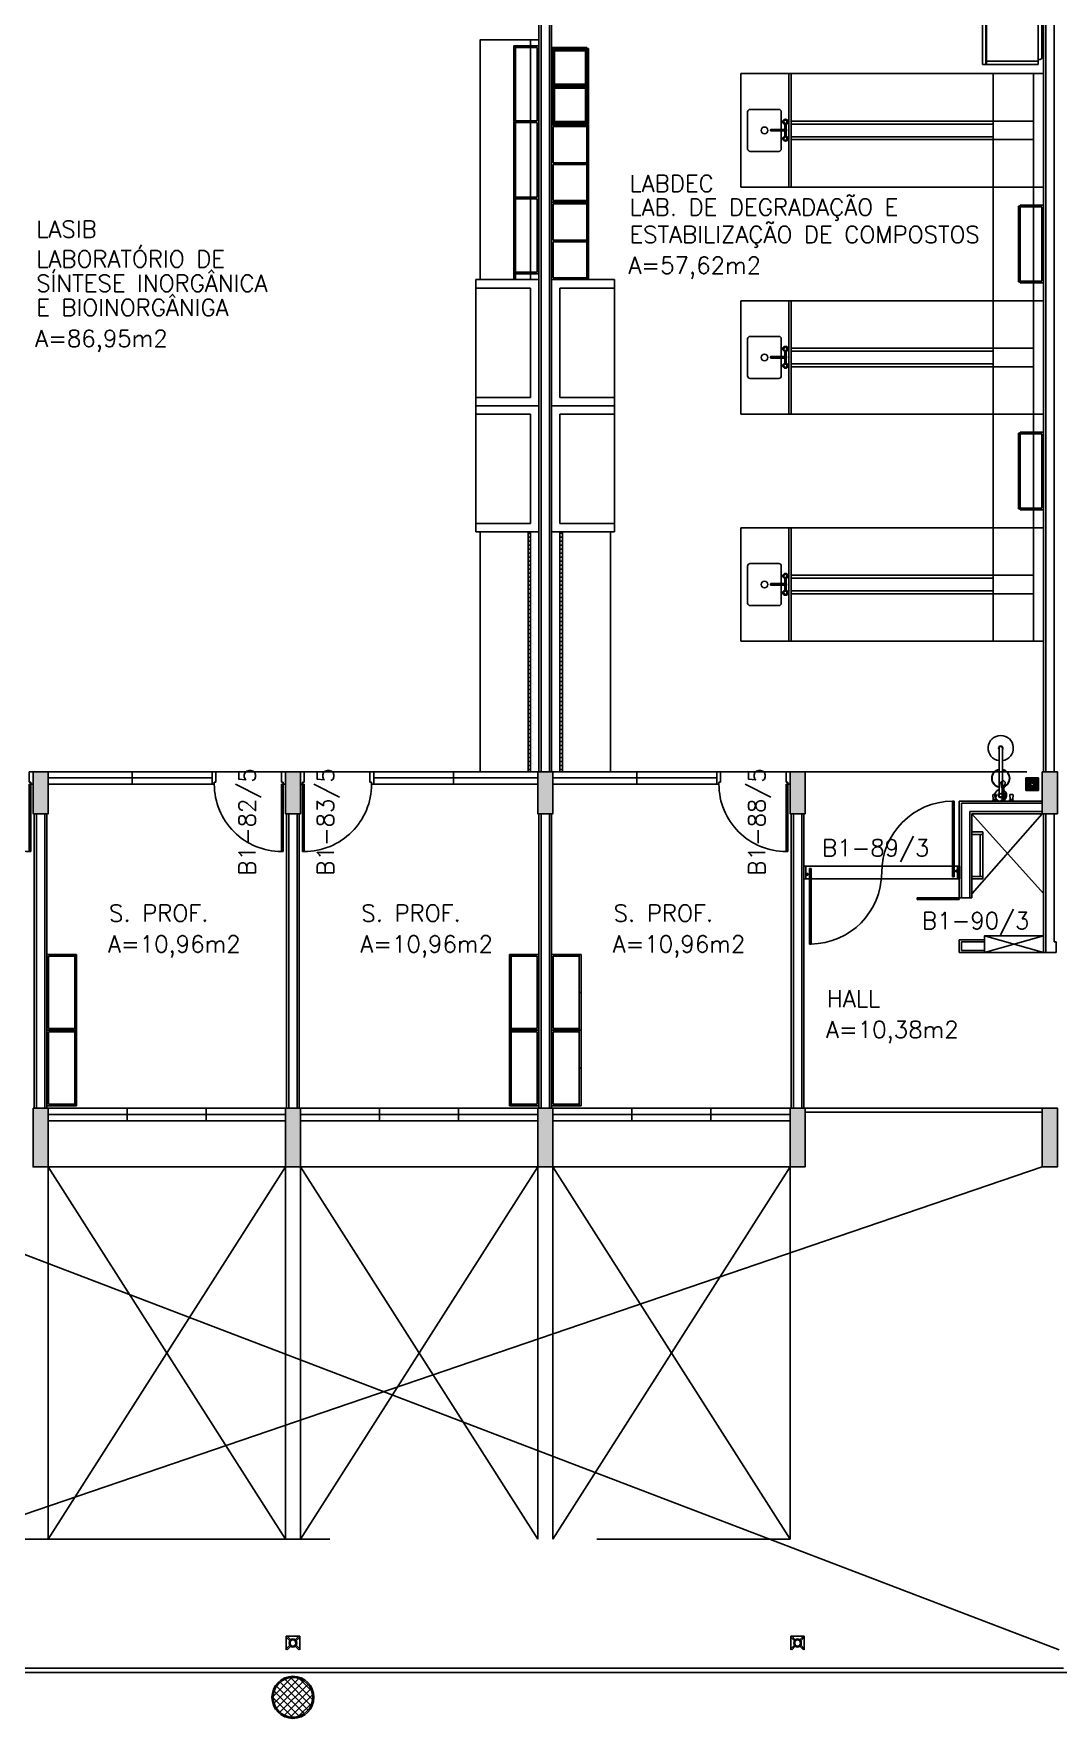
# Model space of a CAD drawing. Header units: inches. Extents: x -15 to 119, y -6 to 56.
# Drawn here: x 78.12 to 90.3, y 25.92 to 45.95 of the extents above; entities that cross this region are included whole.
import ezdxf

# ---------------------------------------------------------------- set-up
doc = ezdxf.new("R2010")
doc.units = ezdxf.units.IN
doc.header["$MEASUREMENT"] = 0
doc.header["$PDMODE"] = 1
doc.linetypes.add('HIDDEN', pattern=[9.525, 6.35, -3.175])
doc.linetypes.add('HIDDEN2', pattern=[4.7625, 3.175, -1.5875])
doc.layers.get('0').update_dxf_attribs({"linetype": 'CONTINUOUS'})
for name, color, linetype in [('A-WC', 2, 'CONTINUOUS'), ('ar-alv', 2, 'CONTINUOUS'), ('ar-armario180', 1, 'CONTINUOUS'), ('ar-armarioproj', 1, 'HIDDEN'), ('ar-cap', 2, 'CONTINUOUS'), ('ar-castelo', 2, 'CONTINUOUS'), ('ar-ci', 1, 'CONTINUOUS'), ('ar-copa', 1, 'CONTINUOUS'), ('ar-corrimao', 2, 'CONTINUOUS'), ('ar-esc', 2, 'CONTINUOUS'), ('ar-esq', 2, 'CONTINUOUS'), ('ar-estc', 3, 'CONTINUOUS'), ('ar-grade-lab', 2, 'CONTINUOUS'), ('AR-LAY-OUT-EQUIPAMENTOS', 221, 'CONTINUOUS'), ('ar-porta', 1, 'CONTINUOUS'), ('ar-proj', 1, 'HIDDEN'), ('ar-ralo', 1, 'CONTINUOUS'), ('ar-reboco', 2, 'CONTINUOUS'), ('ar-tirante', 3, 'CONTINUOUS'), ('AR-VISTA', 2, 'CONTINUOUS'), ('ar-wc', 2, 'CONTINUOUS'), ('ar-xis', 1, 'CONTINUOUS'), ('armario piso-teto', 2, 'CONTINUOUS'), ('armario-proj', 1, 'HIDDEN2'), ('armariop-t01', 1, 'CONTINUOUS'), ('banc', 1, 'CONTINUOUS'), ('banc-proj', 1, 'HIDDEN2'), ('bnc-1', 1, 'CONTINUOUS'), ('cap01', 2, 'CONTINUOUS'), ('cap02', 1, 'CONTINUOUS'), ('castelo', 2, 'CONTINUOUS'), ('cong', 7, 'CONTINUOUS'), ('COZ1', 1, 'CONTINUOUS'), ('COZ2', 1, 'CONTINUOUS'), ('DET-PIVO', 2, 'CONTINUOUS'), ('ENDEREÇO', 2, 'CONTINUOUS'), ('esq-01', 3, 'CONTINUOUS'), ('esq-02', 2, 'CONTINUOUS'), ('estc-01', 3, 'CONTINUOUS'), ('h-estc', 8, 'CONTINUOUS'), ('lixeira', 1, 'CONTINUOUS'), ('proj', 1, 'HIDDEN'), ('PROJ-MARCO', 1, 'HIDDEN'), ('ptm', 2, 'CONTINUOUS'), ('ralo', 1, 'HIDDEN2'), ('TRNR1', 1, 'CONTINUOUS'), ('WC1', 1, 'CONTINUOUS'), ('WC2', 1, 'CONTINUOUS')]:
    doc.layers.add(name, color=color, linetype=linetype)
doc.styles.add('UNB-100', font='simplex.shx', dxfattribs={"height": 0.2})
pattern_1 = [(180, (72.29, 47.725), (0, 0.047625), [])]
pattern_2 = [(7e-15, (96.11, 47.725), (0, 0.047625), [])]

# ---------------------------------------------------------------- blocks, each defined once
blk = doc.blocks.new('plr01-01p')
at = {"layer": 'h-estc'}
blk.add_hatch(color=256, dxfattribs=at).paths.add_polyline_path([(0.09, 0.075), (-0.09, 0.075), (-0.09, -0.625), (0.09, -0.625)])
at = {"layer": 'cong'}
blk.add_point((0, 0), dxfattribs=at)
at = {"layer": 'estc-01'}
blk.add_lwpolyline([(-0.09, 0.075), (-0.09, -0.625), (0.09, -0.625), (0.09, 0.075)], close=True, dxfattribs=at)
blk = doc.blocks.new('plr02-01p')
at = {"layer": 'h-estc'}
blk.add_hatch(color=256, dxfattribs=at).paths.add_polyline_path([(0.09, 0.075), (-0.09, 0.075), (-0.09, -0.425), (0.09, -0.425)])
at = {"layer": 'estc-01'}
blk.add_lwpolyline([(-0.09, 0.075), (-0.09, -0.425), (0.09, -0.425), (0.09, 0.075)], close=True, dxfattribs=at)
blk = doc.blocks.new('esq15-01p')
at = {"layer": 'cong'}
blk.add_point((0, 0), dxfattribs=at)
at = {"layer": 'esq-01', "color": 1}
for p, q in [((2.91, 0), (0.09, 0)), ((1.03, -0.075), (1.03, 0.075)), ((1.97, -0.075), (1.97, 0.075))]:
    blk.add_line(p, q, dxfattribs=at)
at = {"layer": 'esq-02'}
blk.add_lwpolyline([(2.91, -0.075), (0.09, -0.075), (0.09, 0.075), (2.91, 0.075)], close=True, dxfattribs=at)
blk = doc.blocks.new('cp-01p')
at = {"layer": 'cap01'}
for p, q in [((-0.75, 0.75), (-0.75, 0.65)), ((-0.75, 0.75), (0, 0.75)), ((-0.75, 0.65), (-0.1, 0.65)), ((-0.725, 0.75), (0, 0.75)), ((-0.1, -0.65), (-0.1, 0.65)), ((0, -0.75), (0, 0.75)), ((-0.75, -0.65), (-0.1, -0.65)), ((-0.75, -0.65), (-0.75, -0.75)), ((-0.75, -0.75), (0, -0.75))]:
    blk.add_line(p, q, dxfattribs=at)
at = {"layer": 'cap02'}
blk.add_line((-0.75, 0.65), (-0.75, -0.65), dxfattribs=at)
blk = doc.blocks.new('CHVR-01P')
at = {"layer": 'WC1'}
for p, q in [((-0.216, 0.026), (-0.17, 0.019)), ((-0.17, 0.009), (-0.154, 0.009)), ((-0.154, 0.009), (-0.018, 0.009)), ((-0.08, 0.114), (-0.08, 0.086)), ((-0.074, 0.12), (-0.025, 0.116)), ((-0.074, 0.08), (-0.025, 0.084)), ((-0.02, 0.11), (-0.018, 0.11)), ((-0.02, 0.09), (-0.018, 0.09)), ((-0.018, 0.009), (-0.013, 0.017)), ((-0.014, 0.112), (-0.008, 0.126)), ((-0.014, 0.088), (-0.008, 0.074)), ((-0.013, 0.018), (-0.009, 0.021)), ((-0.013, 0.018), (-0.013, 0.018)), ((-0.009, 0.022), (-0.009, 0.021)), ((-0.007, 0.024), (0, 0.024)), ((-0.002, 0.129), (-0.005, 0.128)), ((-0.002, 0.071), (-0.005, 0.072)), ((-0.216, -0.026), (-0.17, -0.019)), ((-0.17, -0.009), (-0.154, -0.009)), ((-0.154, -0.009), (-0.018, -0.009)), ((-0.08, -0.086), (-0.08, -0.114)), ((-0.074, -0.08), (-0.025, -0.084)), ((-0.074, -0.12), (-0.025, -0.116)), ((-0.02, -0.09), (-0.018, -0.09)), ((-0.02, -0.11), (-0.018, -0.11)), ((-0.018, -0.009), (-0.013, -0.017)), ((-0.014, -0.088), (-0.008, -0.074)), ((-0.014, -0.112), (-0.008, -0.126)), ((-0.013, -0.018), (-0.013, -0.018)), ((-0.013, -0.018), (-0.009, -0.021)), ((-0.009, -0.021), (-0.009, -0.022)), ((-0.007, -0.024), (0, -0.024)), ((-0.002, -0.071), (-0.005, -0.072)), ((-0.002, -0.129), (-0.005, -0.128))]:
    blk.add_line(p, q, dxfattribs=at)
for centre, radius, start, end in [((-0.216, 0), 0.0264, 90, 270), ((-0.17, 0), 0.0189, 90, 270), ((-0.17, 0), 0.0088, 90, 270), ((-0.17, 0), 0.0189, 27.7177, 90), ((-0.074, 0.114), 0.006, 90, 180), ((-0.074, 0.086), 0.006, 180, 270), ((-0.026, 0.11), 0.006, 0, 84.4007), ((-0.026, 0.09), 0.006, 275.5993, 0), ((-0.018, 0.114), 0.004, 270, 335.6127), ((-0.018, 0.086), 0.004, 24.3873, 90), ((-0.012, 0.016), 0.002, 122.7806, 153.4349), ((-0.007, 0.022), 0.002, 90, 180), ((-0.004, 0.124), 0.004, 107.5303, 155.6127), ((-0.004, 0.076), 0.004, 204.3873, 252.4697), ((-0.001, 0.128), 0.001, 0, 122.0054), ((-0.001, 0.072), 0.001, 237.9946, 0), ((0, 0.07), 0.000002, 180, 270), ((-0.17, 0), 0.0189, 270, 332.2823), ((-0.074, -0.086), 0.006, 90, 180), ((-0.074, -0.114), 0.006, 180, 270), ((-0.026, -0.09), 0.006, 0, 84.4007), ((-0.026, -0.11), 0.006, 275.5993, 0), ((-0.018, -0.086), 0.004, 270, 335.6127), ((-0.018, -0.114), 0.004, 24.3873, 90), ((-0.012, -0.016), 0.002, 206.5651, 237.2194), ((-0.007, -0.022), 0.002, 180, 270), ((-0.004, -0.076), 0.004, 107.5303, 155.6127), ((-0.004, -0.124), 0.004, 204.3873, 252.4697), ((-0.001, -0.072), 0.001, 0, 122.0054), ((-0.001, -0.128), 0.001, 237.9946, 0), ((0, -0.13), 0.000002, 180, 270)]:
    blk.add_arc(centre, radius, start, end, dxfattribs=at)
at = {"layer": 'WC2'}
for p, q in [((-0.02, 0.11), (-0.02, 0.09)), ((-0.018, 0.009), (-0.018, -0.009)), ((-0.008, 0.126), (-0.008, 0.074)), ((-0.02, -0.09), (-0.02, -0.11)), ((-0.008, -0.074), (-0.008, -0.126))]:
    blk.add_line(p, q, dxfattribs=at)
for centre, radius, start, end in [((-0.17, 0), 0.0132, 41.8103, 318.1897), ((-0.103, 0), 0.0088, 90, 270)]:
    blk.add_arc(centre, radius, start, end, dxfattribs=at)
blk = doc.blocks.new('pm-80-01p')
at = {"layer": 'cong'}
blk.add_point((0, 0), dxfattribs=at)
at = {"layer": 'ptm'}
for p, q in [((0.105, 0.075), (0.105, 0.875)), ((0.125, 0.875), (0.105, 0.875)), ((0.125, 0.075), (0.125, 0.875)), ((0.105, 0.075), (0.08, 0.075)), ((0.08, 0.075), (0.08, -0.075)), ((0.125, 0.075), (0.105, 0.075)), ((0.105, 0.075), (0.105, 0.05)), ((0.125, 0.05), (0.105, 0.05)), ((0.125, 0.05), (0.125, -0.075)), ((0.905, 0.05), (0.905, -0.075)), ((0.905, 0.05), (0.925, 0.05)), ((0.925, 0.075), (0.95, 0.075)), ((0.925, 0.075), (0.925, 0.05)), ((0.95, 0.075), (0.95, -0.075)), ((0.08, -0.075), (0.125, -0.075)), ((0.95, -0.075), (0.905, -0.075))]:
    blk.add_line(p, q, dxfattribs=at)
at = {"layer": 'ptm', "color": 1}
blk.add_arc((0.125, 0.075), 0.8, 360, 90, dxfattribs=at)
blk = doc.blocks.new('esq17-01p')
at = {"layer": 'cong'}
blk.add_point((-0.015, 0), dxfattribs=at)
at = {"layer": 'esq-01', "color": 1}
for p, q in [((2.025, 0), (0.075, 0)), ((1.075, 0.075), (1.075, -0.075))]:
    blk.add_line(p, q, dxfattribs=at)
at = {"layer": 'esq-01'}
blk.add_line((2.025, 0.075), (2.025, -0.075), dxfattribs=at)
at = {"layer": 'esq-02'}
blk.add_lwpolyline([(2.025, 0.075), (0.075, 0.075), (0.075, -0.075), (2.025, -0.075)], close=True, dxfattribs=at)
at = {"rotation": 180}
blk.add_blockref('pm-80-01p', (2.975, 0), dxfattribs=at)
blk = doc.blocks.new('bnc-09p')
at = {"layer": 'banc'}
blk.add_lwpolyline([(-1.425, 0), (1.425, 0), (1.425, 0.7), (-1.425, 0.7)], close=True, dxfattribs=at)
at = {"layer": 'cong'}
blk.add_point((0, 0), dxfattribs=at)
blk = doc.blocks.new('mob-ar4')
at = {"layer": 'armario piso-teto'}
for p, q in [((-0.47, 0.3), (0.43, 0.3)), ((-0.47, 0.28), (-0.47, 0.3)), ((-0.47, 0.3), (-0.47, 0.28)), ((-0.47, 0.28), (-0.47, -0.05)), ((-0.45, 0.28), (-0.47, 0.28)), ((-0.46, 0.28), (0.41, 0.28)), ((-0.45, 0.28), (-0.45, -0.03)), ((-0.02, 0.3), (-0.02, 0.28)), ((0.41, 0.28), (0.41, -0.03)), ((0.41, 0.28), (0.43, 0.28)), ((0.43, 0.3), (0.43, 0.28)), ((0.43, 0.28), (0.43, -0.05)), ((-0.47, -0.05), (0.43, -0.05)), ((-0.45, -0.03), (0.41, -0.03))]:
    blk.add_line(p, q, dxfattribs=at)
at = {"layer": 'cong'}
blk.add_point((0, -0.05), dxfattribs=at)
blk = doc.blocks.new('mob-ar5')
at = {"layer": 'armario piso-teto'}
for p, q in [((-0.48, 0.44), (0.44, 0.44)), ((-0.48, 0.42), (-0.48, 0.44)), ((-0.48, 0.44), (-0.48, 0.42)), ((-0.48, 0.42), (-0.48, 0)), ((-0.46, 0.42), (-0.48, 0.42)), ((-0.47, 0.42), (-0.03, 0.42)), ((-0.46, 0.42), (-0.46, 0.02)), ((-0.03, 0.44), (-0.03, 0.02)), ((-0.03, 0.44), (-0.03, 0.42)), ((-0.01, 0.44), (-0.01, 0.42)), ((-0.01, 0.44), (-0.01, 0.02)), ((-0.01, 0.42), (0.42, 0.42)), ((0.42, 0.42), (0.42, 0.02)), ((0.42, 0.42), (0.44, 0.42)), ((0.44, 0.44), (0.44, 0)), ((-0.48, 0), (0.44, 0)), ((-0.46, 0.02), (-0.03, 0.02)), ((-0.01, 0.02), (0.42, 0.02))]:
    blk.add_line(p, q, dxfattribs=at)
at = {"layer": 'cong'}
blk.add_point((0, 0), dxfattribs=at)
blk = doc.blocks.new('mob-ar3')
at = {"layer": 'ar-armarioproj'}
for p, q in [((-1.3825, 0), (-1.3825, 0.3)), ((-0.49, 0.3), (-1.3825, 0.3)), ((-1.3825, 0.28), (-1.3825, 0.3)), ((-1.3825, 0.28), (-1.3825, 0.3)), ((-0.48, 0.28), (-1.3825, 0.28)), ((-1.3625, 0.02), (-1.3625, 0.28)), ((-0.9325, 0.28), (-0.9325, 0.3)), ((-0.49, 0.3), (-0.4825, 0.3)), ((-0.49, 0.28), (-0.49, 0.02)), ((-0.4825, 0.28), (-0.4825, 0.3)), ((0.425, 0.28), (-0.48, 0.28)), ((-0.4775, 0.3), (-0.47, 0.3)), ((-0.4775, 0.28), (-0.4775, 0.3)), ((0.415, 0.3), (-0.47, 0.3)), ((-0.47, 0.28), (-0.47, 0.02)), ((-0.0275, 0.28), (-0.0275, 0.3)), ((0.415, 0.3), (0.4225, 0.3)), ((0.415, 0.02), (0.415, 0.28)), ((0.4225, 0.28), (0.4225, 0.3)), ((0.425, 0.28), (1.3275, 0.28)), ((0.4275, 0.28), (0.4275, 0.3)), ((0.4275, 0.3), (0.435, 0.3)), ((0.435, 0.3), (1.3075, 0.3)), ((0.435, 0.02), (0.435, 0.28)), ((0.8775, 0.28), (0.8775, 0.3)), ((1.3075, 0.3), (1.3275, 0.3)), ((1.3075, 0.02), (1.3075, 0.28)), ((1.3275, 0), (1.3275, 0.3)), ((-0.49, 0.02), (-1.3625, 0.02)), ((0.415, 0.02), (-0.47, 0.02)), ((0.435, 0.02), (1.3075, 0.02)), ((1.3275, 0), (-1.3825, 0))]:
    blk.add_line(p, q, dxfattribs=at)
at = {"layer": 'cong'}
blk.add_point((-0.025, 0), dxfattribs=at)
blk = doc.blocks.new('mob-ar5m')
at = {"layer": 'armario piso-teto'}
for p, q in [((-0.48, 0.42), (-0.48, 0)), ((-0.455, 0.42), (-0.48, 0.42)), ((-0.47, 0.44), (-0.0225, 0.44)), ((-0.47, 0.41), (-0.47, 0.01)), ((-0.47, 0.41), (-0.455, 0.41)), ((-0.46, 0.43), (-0.0325, 0.43)), ((-0.455, 0.41), (-0.455, 0.42)), ((-0.03, 0.42), (-0.03, 0.02)), ((-0.0175, 0.44), (0.43, 0.44)), ((-0.01, 0.42), (-0.01, 0.02)), ((-0.0075, 0.43), (0.42, 0.43)), ((0.415, 0.42), (0.44, 0.42)), ((0.415, 0.41), (0.415, 0.42)), ((0.43, 0.41), (0.415, 0.41)), ((0.43, 0.41), (0.43, 0.01)), ((0.44, 0.42), (0.44, 0)), ((-0.48, 0), (-0.455, 0)), ((-0.47, 0.035), (-0.46, 0.035)), ((-0.47, 0.01), (0.43, 0.01)), ((-0.46, 0.035), (-0.46, 0.02)), ((-0.46, 0.02), (0.42, 0.02)), ((-0.455, 0.01), (-0.455, 0)), ((0.415, 0.01), (0.415, 0)), ((0.44, 0), (0.415, 0)), ((0.42, 0.035), (0.42, 0.02)), ((0.43, 0.035), (0.42, 0.035))]:
    blk.add_line(p, q, dxfattribs=at)
at = {"layer": 'armario piso-teto', "linetype": 'Continuous'}
for p, q in [((-0.47, 0.42), (-0.47, 0.44)), ((-0.46, 0.42), (-0.46, 0.43)), ((-0.0325, 0.42), (-0.0325, 0.43)), ((-0.0325, 0.42), (-0.0075, 0.42)), ((-0.0225, 0.42), (-0.0225, 0.44)), ((-0.0225, 0.42), (-0.0225, 0.44)), ((-0.02, 0.42), (-0.02, 0.405)), ((-0.0175, 0.42), (-0.0175, 0.44)), ((-0.0175, 0.42), (-0.0175, 0.44)), ((-0.0075, 0.42), (-0.0075, 0.43)), ((0.42, 0.42), (0.42, 0.43)), ((0.43, 0.42), (0.43, 0.44)), ((-0.02, 0.02), (-0.02, 0.035))]:
    blk.add_line(p, q, dxfattribs=at)
at = {"layer": 'armario-proj', "linetype": 'HIDDEN2'}
for p, q in [((-0.455, 0.41), (-0.44, 0.41)), ((-0.44, 0.41), (-0.44, 0.02)), ((-0.045, 0.41), (-0.045, 0.02)), ((-0.03, 0.41), (-0.045, 0.41)), ((0.005, 0.41), (0.005, 0.02)), ((0.4, 0.41), (0.4, 0.02)), ((-0.44, 0.035), (-0.045, 0.035)), ((0.005, 0.035), (0.4, 0.035))]:
    blk.add_line(p, q, dxfattribs=at)
at = {"layer": 'armariop-t01', "linetype": 'Continuous'}
for p, q in [((-0.455, 0.42), (-0.0325, 0.42)), ((-0.455, 0.41), (-0.455, 0.02)), ((-0.45, 0.41), (-0.035, 0.41)), ((-0.45, 0.41), (-0.45, 0.025)), ((-0.445, 0.405), (-0.04, 0.405)), ((-0.445, 0.405), (-0.445, 0.03)), ((-0.01, 0.41), (0.005, 0.41)), ((0.415, 0.42), (-0.0075, 0.42)), ((0.41, 0.41), (-0.005, 0.41)), ((0.405, 0.405), (0, 0.405)), ((0.4, 0.4099), (0.415, 0.4099)), ((0.405, 0.405), (0.405, 0.03)), ((0.41, 0.41), (0.41, 0.025)), ((0.415, 0.41), (0.415, 0.02)), ((-0.455, 0), (0.415, 0))]:
    blk.add_line(p, q, dxfattribs=at)
at = {"layer": 'armariop-t01'}
for p, q in [((-0.04, 0.405), (-0.04, 0.03)), ((-0.035, 0.41), (-0.035, 0.025)), ((-0.005, 0.41), (-0.005, 0.025)), ((0, 0.405), (0, 0.03)), ((-0.45, 0.025), (-0.035, 0.025)), ((-0.445, 0.03), (-0.04, 0.03)), ((0.41, 0.025), (-0.005, 0.025)), ((0.405, 0.03), (0, 0.03))]:
    blk.add_line(p, q, dxfattribs=at)
at = {"layer": 'cong'}
blk.add_point((0, 0), dxfattribs=at)
blk = doc.blocks.new('pm-dp90-01p')
at = {"layer": 'cong'}
blk.add_point((0, 0), dxfattribs=at)
at = {"layer": 'DET-PIVO'}
for centre in [(-0.85, 0), (0.85, 0)]:
    blk.add_circle(centre, 0.005, dxfattribs=at)
at = {"layer": 'PROJ-MARCO', "linetype": 'Continuous'}
for p, q in [((0.9, 0.075), (-0.9, 0.075)), ((-0.9, -0.075), (0.9, -0.075))]:
    blk.add_line(p, q, dxfattribs=at)
at = {"layer": 'ptm'}
for p, q in [((0.84, -0.05), (0.84, 0.85)), ((0.84, 0.85), (0.86, 0.85)), ((0.86, -0.05), (0.86, 0.85)), ((-0.925, -0.075), (-0.925, 0.075)), ((-0.925, 0.075), (-0.9, 0.075)), ((-0.9, -0.075), (-0.9, 0.075)), ((-0.86, 0.05), (-0.86, -0.85)), ((-0.84, 0.05), (-0.86, 0.05)), ((-0.84, 0.05), (-0.84, -0.85)), ((0.88, 0.03), (0.9, 0.03)), ((0.88, 0.01), (0.88, 0.03)), ((0.88, 0.01), (0.9, 0.01)), ((0.9, 0.075), (0.925, 0.075)), ((0.9, 0.075), (0.9, -0.075)), ((0.925, 0.075), (0.925, -0.075)), ((-0.9, -0.075), (-0.925, -0.075)), ((-0.88, -0.01), (-0.9, -0.01)), ((-0.88, -0.03), (-0.9, -0.03)), ((-0.88, -0.01), (-0.88, -0.03)), ((0.84, -0.05), (0.86, -0.05)), ((0.925, -0.075), (0.9, -0.075)), ((-0.84, -0.85), (-0.86, -0.85))]:
    blk.add_line(p, q, dxfattribs=at)
at = {"layer": 'ptm', "color": 1}
for centre, start, end in [((0.85, 0), 90.6743, 180), ((-0.85, 0), 270.6743, 0)]:
    blk.add_arc(centre, 0.85, start, end, dxfattribs=at)
blk = doc.blocks.new('bnc-25p')
at = {"layer": 'banc'}
blk.add_lwpolyline([(-0.675, 0), (0.675, 0), (0.675, 0.6), (-0.675, 0.6)], close=True, dxfattribs=at)
at = {"layer": 'cong'}
blk.add_point((0, 0), dxfattribs=at)
blk = doc.blocks.new('mob-ar1')
at = {"layer": 'ar-armarioproj'}
for p, q in [((0.46125, 0.28), (-0.46125, 0.28)), ((-0.46125, 0), (-0.46125, 0.28)), ((0.44125, 0.3), (-0.45125, 0.3)), ((-0.45125, 0.28), (-0.45125, 0.3)), ((-0.45125, 0.28), (-0.45125, 0.3)), ((-0.44125, 0.02), (-0.44125, 0.28)), ((-0.00125, 0.28), (-0.00125, 0.3)), ((0.44125, 0.3), (0.44875, 0.3)), ((0.44125, 0.28), (0.44125, 0.02)), ((0.44875, 0.28), (0.44875, 0.3)), ((0.46125, 0.28), (0.46125, 0)), ((0.46125, 0), (-0.46125, 0)), ((0.44125, 0.02), (-0.44125, 0.02))]:
    blk.add_line(p, q, dxfattribs=at)
at = {"layer": 'cong'}
blk.add_point((0, 0), dxfattribs=at)
blk = doc.blocks.new('GLDR-01P')
at = {"layer": 'COZ1', "color": 2}
for p, q in [((310, -65), (-310, -65)), ((-310, -65), (-310, -725)), ((310, -725), (310, -65)), ((-310, -725), (310, -725))]:
    blk.add_line(p, q, dxfattribs=at)
at = {"layer": 'COZ2', "color": 2}
for p, q in [((-270, -65), (-270, -680)), ((-250, -40), (-250, -65)), ((230, -20), (-230, -20)), ((250, -65), (250, -40)), ((270, -680), (270, -65)), ((-310, -680), (310, -680)), ((-310, -685), (310, -685)), ((270, -640), (310, -640))]:
    blk.add_line(p, q, dxfattribs=at)
blk.add_circle((290, -660), 9.23, dxfattribs=at)
for centre, start, end in [((-230, -40), 90, 180), ((230, -40), 0, 90)]:
    blk.add_arc(centre, 20, start, end, dxfattribs=at)
blk = doc.blocks.new('TRNR-01P')
at = {"layer": 'TRNR1'}
for p, q in [((-0.009, 0.083), (-0.009, 0.011)), ((0, 0.009), (0.17, 0.009)), ((0.009, 0.083), (0.009, 0.009)), ((-0.009, -0.011), (-0.009, -0.083)), ((0, -0.009), (0.17, -0.009)), ((0.009, -0.009), (0.009, -0.083))]:
    blk.add_line(p, q, dxfattribs=at)
for centre in [(0, 0.1), (0, -0.1)]:
    blk.add_circle(centre, 0.02, dxfattribs=at)
for centre, radius, start, end in [((0, 0.1), 0.03, 289.4712, 250.5288), ((0, 0), 0.014, 130.0052, 229.9948), ((0, 0), 0.009, 90, 270), ((0.17, 0), 0.009, 270, 90), ((0, -0.1), 0.03, 109.4712, 70.5288)]:
    blk.add_arc(centre, radius, start, end, dxfattribs=at)
blk = doc.blocks.new('CUBAcoz-01P')
at = {"layer": 'COZ1', "color": 1}
for p, q in [((-0.25, -0.4705), (-0.25, -0.1305)), ((-0.22, -0.1005), (0.22, -0.1005)), ((0.25, -0.4705), (0.25, -0.1305)), ((-0.22, -0.5005), (0.22, -0.5005))]:
    blk.add_line(p, q, dxfattribs=at)
blk.add_circle((0, -0.3005), 0.04, dxfattribs=at)
for centre, start, end in [((-0.22, -0.1305), 90, 180), ((0.22, -0.1305), 0, 90), ((-0.22, -0.4705), 180, 270), ((0.22, -0.4705), 270, 0)]:
    blk.add_arc(centre, 0.03, start, end, dxfattribs=at)
blk = doc.blocks.new('bnc-pq-03p-01')
at = {"layer": 'banc-proj'}
for p, q in [((-0.075, 3), (-0.075, 0.6)), ((0.075, 3), (0.075, 0.6))]:
    blk.add_line(p, q, dxfattribs=at)
at = {"layer": 'bnc-1', "color": 1}
for p, q in [((-0.675, 0.6), (-0.675, 3)), ((-0.675, 3), (-0.11, 3)), ((0.11, 3), (0.675, 3)), ((0.675, 3), (0.675, 0.6)), ((-0.09, 0.6), (-0.675, 0.6)), ((-0.675, 0.6), (-0.675, 0)), ((-0.11, 0.6), (-0.675, 0.6)), ((0.675, 0.57), (-0.675, 0.57)), ((0.675, 0.6), (0.09, 0.6)), ((0.675, 0.6), (0.11, 0.6)), ((0.675, 0), (0.675, 0.6)), ((-0.675, 0), (0.675, 0))]:
    blk.add_line(p, q, dxfattribs=at)
at = {"layer": 'castelo'}
for p, q in [((-0.11, 3), (-0.11, 0.6)), ((-0.11, 3), (0.11, 3)), ((0.11, 0.6), (0.11, 3))]:
    blk.add_line(p, q, dxfattribs=at)
at = {"layer": 'castelo', "color": 1}
blk.add_line((-0.11, 0.6), (0.11, 0.6), dxfattribs=at)
at = {"layer": 'bnc-1', "color": 1, "xscale": -1}
blk.add_blockref('CUBAcoz-01P', (0, 0.582), dxfattribs=at)
at = {"layer": 'bnc-1', "color": 1, "xscale": -1, "rotation": 90}
blk.add_blockref('TRNR-01P', (-0.002, 0.531), dxfattribs=at)
blk = doc.blocks.new('ralo-15cm')
at = {"layer": 'ralo'}
h = blk.add_hatch(dxfattribs=at)
h.set_pattern_fill('DOTS', color=256, scale=0.005, style=0)
h.set_pattern_definition([(0, (-210.436618, -163.386024), (0.00396875, 0.0079375), [0, -0.0079375])])
h.paths.add_polyline_path([(0.07, 0.064, 0.109147), (0.065, 0.07), (0.044, 0.07, 0.234403), (0.037, 0.056, 0.031938), (0.037, 0.054, -0.085518), (0.053, 0.038, 0.304982), (0.07, 0.048)])
h.paths.add_polyline_path([(-0.047, 0.07), (-0.065, 0.07, 0.101422), (-0.07, 0.065), (-0.07, 0.047, 0.322568), (-0.052, 0.04, -0.06492), (-0.04, 0.051, 0.065904), (-0.039, 0.056, 0.253091)])
h.paths.add_polyline_path([(-0.054, -0.037, 0.248259), (-0.07, -0.043), (-0.07, -0.068, 0.039546), (-0.068, -0.07), (-0.044, -0.07, 0.224729), (-0.037, -0.055, 0.030017), (-0.037, -0.053, -0.089405)])
h.paths.add_polyline_path([(0.07, -0.042, 0.270307), (0.052, -0.039, -0.063767), (0.041, -0.051, 0.073161), (0.04, -0.056, 0.228135), (0.047, -0.07), (0.069, -0.07, 0.013274), (0.07, -0.069)])
at = {"layer": 'cong'}
blk.add_point((0, 0), dxfattribs=at)
at = {"layer": 'ralo'}
for p, q in [((-0.062, 0.002), (-0.065, 0.002)), ((-0.047, 0.002), (-0.059, 0.002)), ((-0.055, 0.029), (-0.058, 0.03)), ((-0.052, 0.033), (-0.055, 0.035)), ((-0.042, 0.021), (-0.053, 0.027)), ((-0.039, 0.026), (-0.05, 0.032)), ((-0.027, 0.002), (-0.044, 0.002)), ((-0.024, 0.011), (-0.04, 0.02)), ((-0.022, 0.015), (-0.037, 0.024)), ((-0.033, 0.052), (-0.035, 0.055)), ((-0.015, 0.022), (-0.032, 0.05)), ((-0.029, 0.055), (-0.03, 0.058)), ((-0.011, 0.024), (-0.027, 0.053)), ((-0.009, 0.002), (-0.024, 0.002)), ((-0.009, 0.002), (-0.022, 0.01)), ((-0.007, 0.007), (-0.02, 0.014)), ((-0.007, 0.007), (-0.014, 0.02)), ((-0.003, 0.009), (-0.01, 0.022)), ((-0.003, 0.062), (-0.003, 0.065)), ((-0.003, 0.027), (-0.003, 0.059)), ((-0.003, 0.009), (-0.003, 0.024)), ((0.002, 0.062), (0.002, 0.065)), ((0.002, 0.027), (0.002, 0.059)), ((0.002, 0.009), (0.002, 0.024)), ((0.002, 0.009), (0.01, 0.022)), ((0.007, 0.007), (0.014, 0.02)), ((0.007, 0.007), (0.02, 0.014)), ((0.009, 0.002), (0.022, 0.01)), ((0.009, 0.002), (0.024, 0.002)), ((0.011, 0.024), (0.027, 0.053)), ((0.015, 0.022), (0.032, 0.05)), ((0.022, 0.015), (0.05, 0.032)), ((0.024, 0.011), (0.053, 0.027)), ((0.027, 0.002), (0.044, 0.002)), ((0.029, 0.055), (0.03, 0.058)), ((0.033, 0.052), (0.035, 0.055)), ((0.047, 0.002), (0.059, 0.002)), ((0.052, 0.033), (0.055, 0.035)), ((0.055, 0.029), (0.058, 0.03)), ((0.062, 0.002), (0.065, 0.002)), ((-0.062, -0.003), (-0.065, -0.003)), ((-0.047, -0.003), (-0.059, -0.003)), ((-0.055, -0.029), (-0.058, -0.03)), ((-0.052, -0.033), (-0.055, -0.035)), ((-0.042, -0.021), (-0.053, -0.027)), ((-0.039, -0.026), (-0.05, -0.032)), ((-0.027, -0.003), (-0.044, -0.003)), ((-0.024, -0.011), (-0.04, -0.02)), ((-0.022, -0.015), (-0.037, -0.024)), ((-0.033, -0.052), (-0.035, -0.055)), ((-0.026, -0.039), (-0.032, -0.05)), ((-0.029, -0.055), (-0.03, -0.058)), ((-0.021, -0.042), (-0.027, -0.053)), ((-0.009, -0.003), (-0.024, -0.003)), ((-0.015, -0.022), (-0.024, -0.037)), ((-0.009, -0.003), (-0.022, -0.01)), ((-0.007, -0.007), (-0.02, -0.014)), ((-0.011, -0.024), (-0.02, -0.04)), ((-0.007, -0.007), (-0.014, -0.02)), ((-0.003, -0.009), (-0.01, -0.022)), ((-0.003, -0.009), (-0.003, -0.024)), ((-0.003, -0.027), (-0.003, -0.044)), ((-0.003, -0.047), (-0.003, -0.059)), ((-0.003, -0.062), (-0.003, -0.065)), ((0.002, -0.009), (0.002, -0.024)), ((0.002, -0.009), (0.01, -0.022)), ((0.002, -0.027), (0.002, -0.044)), ((0.002, -0.047), (0.002, -0.059)), ((0.002, -0.062), (0.002, -0.065)), ((0.007, -0.007), (0.02, -0.014)), ((0.007, -0.007), (0.014, -0.02)), ((0.009, -0.003), (0.024, -0.003)), ((0.009, -0.003), (0.022, -0.01)), ((0.011, -0.024), (0.02, -0.04)), ((0.015, -0.022), (0.024, -0.037)), ((0.021, -0.042), (0.027, -0.053)), ((0.022, -0.015), (0.037, -0.024)), ((0.024, -0.011), (0.04, -0.02)), ((0.026, -0.039), (0.032, -0.05)), ((0.027, -0.003), (0.044, -0.003)), ((0.029, -0.055), (0.03, -0.058)), ((0.033, -0.052), (0.035, -0.055)), ((0.039, -0.026), (0.05, -0.032)), ((0.042, -0.021), (0.053, -0.027)), ((0.047, -0.003), (0.059, -0.003)), ((0.052, -0.033), (0.055, -0.035)), ((0.055, -0.029), (0.058, -0.03)), ((0.062, -0.003), (0.065, -0.003))]:
    blk.add_line(p, q, dxfattribs=at)
for points in [[(-0.075, -0.075), (0.075, -0.075), (0.075, 0.075), (-0.075, 0.075)], [(-0.07, -0.07), (0.07, -0.07), (0.07, 0.07), (-0.07, 0.07)]]:
    blk.add_lwpolyline(points, close=True, dxfattribs=at)
blk.add_circle((0, 0), 0.065, dxfattribs=at)
for radius, start, end in [(0.0617, 152.3206, 177.6794), (0.0592, 152.4186, 177.5814), (0.0617, 122.3206, 147.6794), (0.0592, 122.4186, 147.5814), (0.0468, 153.0651, 176.9349), (0.0443, 153.2384, 176.7616), (0.0468, 123.0651, 146.9349), (0.0443, 123.2384, 146.7616), (0.0617, 92.3206, 117.6794), (0.0592, 92.4186, 117.5814), (0.0268, 155.3615, 174.6385), (0.0243, 155.916, 174.084), (0.0268, 125.3615, 144.6385), (0.0468, 93.0651, 116.9349), (0.0443, 93.2384, 116.7616), (0.0243, 125.916, 144.084), (0.0268, 95.3615, 114.6385), (0.0243, 95.916, 114.084), (0.0617, 62.3206, 87.6794), (0.0592, 62.4186, 87.5814), (0.0468, 63.0651, 86.9349), (0.0443, 63.2384, 86.7616), (0.0268, 65.3615, 84.6385), (0.0243, 65.916, 84.084), (0.0243, 35.916, 54.084), (0.0268, 35.3615, 54.6385), (0.0243, 5.916, 24.084), (0.0443, 33.2384, 56.7616), (0.0268, 5.3615, 24.6385), (0.0468, 33.0651, 56.9349), (0.0592, 32.4186, 57.5814), (0.0617, 32.3206, 57.6794), (0.0443, 3.2384, 26.7616), (0.0468, 3.0651, 26.9349), (0.0592, 2.4186, 27.5814), (0.0617, 2.3206, 27.6794), (0.0617, 182.3206, 207.6794), (0.0592, 182.4186, 207.5814), (0.0617, 212.3206, 237.6794), (0.0592, 212.4186, 237.5814), (0.0468, 183.0651, 206.9349), (0.0443, 183.2384, 206.7616), (0.0468, 213.0651, 236.9349), (0.0443, 213.2384, 236.7616), (0.0617, 242.3206, 267.6794), (0.0268, 185.3615, 204.6385), (0.0592, 242.4186, 267.5814), (0.0243, 185.916, 204.084), (0.0268, 215.3615, 234.6385), (0.0468, 243.0651, 266.9349), (0.0243, 215.916, 234.084), (0.0443, 243.2384, 266.7616), (0.0268, 245.3615, 264.6385), (0.0243, 245.916, 264.084), (0.0243, 275.916, 294.084), (0.0268, 275.3615, 294.6385), (0.0443, 273.2384, 296.7616), (0.0468, 273.0651, 296.9349), (0.0592, 272.4186, 297.5814), (0.0617, 272.3206, 297.6794), (0.0243, 305.916, 324.084), (0.0268, 305.3615, 324.6385), (0.0243, 335.916, 354.084), (0.0268, 335.3615, 354.6385), (0.0443, 303.2384, 326.7616), (0.0468, 303.0651, 326.9349), (0.0592, 302.4186, 327.5814), (0.0617, 302.3206, 327.6794), (0.0443, 333.2384, 356.7616), (0.0468, 333.0651, 356.9349), (0.0592, 332.4186, 357.5814), (0.0617, 332.3206, 357.6794)]:
    blk.add_arc((0, 0), radius, start, end, dxfattribs=at)
blk = doc.blocks.new('BOX')
at = {"color": 2}
for p, q in [((-0.057, -0.14), (-0.057, -0.2)), ((-0.053, -0.14), (-0.053, -0.2)), ((-0.03, -0.165), (-0.053, -0.165)), ((-0.03, -0.175), (-0.053, -0.175))]:
    blk.add_line(p, q, dxfattribs=at)
at = {"color": 3}
for p, q in [((-0.02, -0.73), (-0.02, -0.192)), ((0.02, -0.73), (0.02, -0.192))]:
    blk.add_line(p, q, dxfattribs=at)
at = {"color": 2}
blk.add_circle((0, -0.17), 0.02, dxfattribs=at)
at = {"color": 1}
for centre, radius, start, end in [((0, -0.17), 0.0699, 286.6348, 253.3652), ((0, -0.371), 0.107, 100.7532, 259.2468), ((0, -0.371), 0.103, 100.7532, 259.2468), ((0, -0.371), 0.103, 280.7532, 79.2468), ((0, -0.371), 0.107, 280.7532, 79.2468)]:
    blk.add_arc(centre, radius, start, end, dxfattribs=at)
at = {"color": 2}
for centre, radius, start, end in [((-0.055, -0.14), 0.002, 0, 180), ((-0.055, -0.2), 0.002, 180, 0), ((0, -0.73), 0.15, 97.6623, 82.3377), ((0, -0.73), 0.025, 143.1301, 36.8699), ((0, -0.73), 0.02, 180, 0)]:
    blk.add_arc(centre, radius, start, end, dxfattribs=at)
at = {"color": 3}
blk.add_arc((0, -0.17), 0.03, 311.8103, 228.1897, dxfattribs=at)
blk = doc.blocks.new('chuvemerg-p')
at = {"layer": 'A-WC', "xscale": 4.000000000000012, "yscale": 4.000000000000012, "zscale": 4.000000000000012, "rotation": 315.0000000000003}
blk.add_blockref('BOX', (0, 0), dxfattribs=at)
blk = doc.blocks.new('chuveiro-emerg')
at = {"layer": 'AR-LAY-OUT-EQUIPAMENTOS', "xscale": 0.250000000000002, "yscale": 0.250000000000002, "zscale": 0.250000000000002, "rotation": 134.9999999999999}
blk.add_blockref('chuvemerg-p', (-0.1, -0.0075), dxfattribs=at)

msp = doc.modelspace()

# ---------------------------------------------------------------- hatches: boundary and pattern name
at = {"layer": 'ar-grade-lab'}
h = msp.add_hatch(dxfattribs=at)
h.set_pattern_fill('LINE', color=256, scale=0.015, style=0)
h.set_pattern_definition(pattern_1)
h.paths.add_polyline_path([(83.995, 40.025), (84.025, 40.025), (84.025, 39.1), (83.995, 39.1)])
h = msp.add_hatch(dxfattribs=at)
h.set_pattern_fill('LINE', color=256, scale=0.015, style=0)
h.set_pattern_definition(pattern_2)
h.paths.add_polyline_path([(84.405, 40.025), (84.375, 40.025), (84.375, 39.1), (84.405, 39.1)])
h = msp.add_hatch(dxfattribs=at)
h.set_pattern_fill('LINE', color=256, scale=0.015, style=0)
h.set_pattern_definition(pattern_1)
h.paths.add_polyline_path([(83.995, 39.1), (84.025, 39.1), (84.025, 38.1), (83.995, 38.1)])
h.paths.add_polyline_path([(83.995, 38.1), (84.025, 38.1), (84.025, 37.175), (83.995, 37.175)])
h.paths.add_polyline_path([(84.111, 38.248), (83.354, 38.248), (83.354, 38.548), (84.111, 38.548)], flags=9)
h = msp.add_hatch(dxfattribs=at)
h.set_pattern_fill('LINE', color=256, scale=0.015, style=0)
h.set_pattern_definition(pattern_1)
h.paths.add_polyline_path([(83.995, 39.1), (84.025, 39.1), (84.025, 38.1), (83.995, 38.1)])
h = msp.add_hatch(dxfattribs=at)
h.set_pattern_fill('LINE', color=256, scale=0.015, style=0)
h.set_pattern_definition(pattern_2)
h.paths.add_polyline_path([(84.405, 39.1), (84.375, 39.1), (84.375, 38.1), (84.405, 38.1)])
h.paths.add_polyline_path([(84.405, 38.1), (84.375, 38.1), (84.375, 37.175), (84.405, 37.175)])
h.paths.add_polyline_path([(84.289, 38.248), (85.046, 38.248), (85.046, 38.548), (84.289, 38.548)], flags=9)
h = msp.add_hatch(dxfattribs=at)
h.set_pattern_fill('LINE', color=256, scale=0.015, style=0)
h.set_pattern_definition(pattern_2)
h.paths.add_polyline_path([(84.405, 39.1), (84.375, 39.1), (84.375, 38.1), (84.405, 38.1)])
at = {"layer": 'lixeira'}
h = msp.add_hatch(dxfattribs=at)
h.set_pattern_fill('ANSI37', color=8, scale=0.02, style=0)
h.set_pattern_definition([(45, (74.67, 1.745), (-0.04490128, 0.04490128), []), (135, (74.67, 1.745), (-0.04490128, -0.04490128), [])])
h.paths.add_polyline_path([(81.2, 25.934), (81.2, 26.404, -0.414214), (81.435, 26.169, -0.414214)])
h.paths.add_polyline_path([(81.2, 25.934, -0.414214), (80.965, 26.169, -0.414214), (81.2, 26.404)])

# ---------------------------------------------------------------- linework, layer by layer
at = {"layer": 'ar-alv'}
for p, q in [((90.15, 37.175), (90.15, 47.025)), ((90.25, 37.175), (90.25, 47.025)), ((84.15, 37.175), (84.15, 46.105)), ((84.25, 37.175), (84.25, 46.105)), ((78.15, 33.175), (78.15, 36.675)), ((78.25, 33.175), (78.25, 36.675)), ((81.15, 33.175), (81.15, 36.675)), ((81.25, 33.175), (81.25, 36.675)), ((84.15, 33.175), (84.15, 36.675)), ((84.25, 33.175), (84.25, 36.675)), ((87.15, 33.175), (87.15, 36.675)), ((87.25, 33.175), (87.25, 36.675)), ((89.148, 36.8), (90.108, 36.8)), ((89.148, 35.675), (89.148, 36.8)), ((89.248, 36.7), (90.108, 36.7)), ((89.248, 35.675), (89.248, 36.7)), ((90.15, 35.026), (90.15, 36.675)), ((90.25, 35.15), (90.25, 36.675)), ((89.148, 35.15), (89.423, 35.15)), ((89.148, 35.05), (89.148, 35.15)), ((90.275, 35.15), (90.25, 35.15)), ((90.275, 35.025), (90.275, 35.15)), ((89.148, 35.05), (89.423, 35.05)), ((90.125, 35.025), (90.275, 35.025))]:
    msp.add_line(p, q, dxfattribs=at)
at = {"layer": 'ar-armarioproj'}
for p, q in [((83.825, 43.095), (83.825, 43.025)), ((83.845, 43.095), (83.845, 43.025))]:
    msp.add_line(p, q, dxfattribs=at)
at = {"layer": 'ar-castelo'}
for p, q in [((89.525, 44.91), (90.005, 44.91)), ((89.525, 44.69), (90.005, 44.69)), ((89.525, 42.21), (90.005, 42.21)), ((89.525, 41.99), (90.005, 41.99)), ((89.525, 39.51), (90.005, 39.51)), ((89.525, 39.29), (90.005, 39.29))]:
    msp.add_line(p, q, dxfattribs=at)
for points in [[(84.125, 45.875), (84.025, 45.875), (84.025, 43.025), (84.125, 43.025)], [(90.005, 38.725), (90.125, 38.725), (90.125, 45.475), (90.005, 45.475)], [(84.025, 37.175), (84.125, 37.175), (84.125, 40.025), (84.025, 40.025)], [(84.375, 37.175), (84.275, 37.175), (84.275, 40.025), (84.375, 40.025)]]:
    msp.add_lwpolyline(points, close=True, dxfattribs=at)
at = {"layer": 'ar-ci'}
for p, q in [((89.423, 35.025), (90.123, 35.225)), ((90.123, 35.025), (89.423, 35.225))]:
    msp.add_line(p, q, dxfattribs=at)
msp.add_lwpolyline([(90.123, 35.225), (89.423, 35.225), (89.423, 35.025), (90.123, 35.025)], close=True, dxfattribs=at)
at = {"layer": 'ar-corrimao'}
for p, q in [((90.11, 33.175), (87.29, 33.175)), ((90.11, 33.125), (87.29, 33.125)), ((73.015, 26.465), (90.41, 26.465)), ((73.065, 26.515), (90.36, 26.515))]:
    msp.add_line(p, q, dxfattribs=at)
at = {"layer": 'ar-esc'}
for p, q in [((89.271, 36.459), (89.401, 36.459)), ((89.401, 35.899), (89.401, 36.459)), ((89.271, 36.429), (89.401, 36.429)), ((89.371, 35.929), (89.371, 36.429)), ((89.271, 35.929), (89.401, 35.929)), ((89.271, 35.899), (89.401, 35.899))]:
    msp.add_line(p, q, dxfattribs=at)
at = {"layer": 'ar-grade-lab'}
for p, q in [((83.995, 37.175), (83.995, 40.025)), ((84.025, 37.175), (84.025, 40.025)), ((84.375, 37.175), (84.375, 40.025)), ((84.405, 37.175), (84.405, 40.025))]:
    msp.add_line(p, q, dxfattribs=at)
at = {"layer": 'ar-proj'}
for p, q in [((80.275, 37.175), (81.11, 37.175)), ((81.29, 37.175), (82.125, 37.175)), ((86.275, 37.175), (87.11, 37.175)), ((78.29, 32.475), (78.29, 28.05)), ((81.11, 32.475), (78.29, 32.475)), ((81.11, 32.475), (81.11, 28.05)), ((81.29, 32.475), (81.29, 28.05)), ((81.29, 32.475), (84.11, 32.475)), ((84.11, 32.475), (84.11, 28.05)), ((84.29, 32.475), (84.29, 28.05)), ((87.11, 32.475), (84.29, 32.475)), ((87.11, 32.475), (87.11, 28.05)), ((75.29, 28.05), (87.11, 28.05))]:
    msp.add_line(p, q, dxfattribs=at)
at = {"layer": 'ar-proj', "ltscale": 0.65}
msp.add_line((102.31, 37.175), (87.29, 37.175), dxfattribs=at)
at = {"layer": 'ar-reboco'}
for p, q in [((90.125, 37.175), (90.125, 47.025)), ((84.125, 37.175), (84.125, 46.125)), ((84.275, 37.175), (84.275, 46.125)), ((78.125, 33.175), (78.125, 36.675)), ((78.275, 33.175), (78.275, 36.675)), ((81.125, 33.175), (81.125, 36.675)), ((81.275, 33.175), (81.275, 36.675)), ((84.125, 33.175), (84.125, 36.675)), ((84.275, 33.175), (84.275, 36.675)), ((87.125, 33.175), (87.125, 36.675)), ((87.275, 33.175), (87.275, 36.675)), ((89.123, 36.825), (90.108, 36.825)), ((89.123, 35.655), (89.123, 36.825)), ((89.273, 35.675), (89.273, 36.675)), ((89.273, 36.675), (90.108, 36.675)), ((90.125, 35.025), (90.125, 36.675)), ((89.123, 35.675), (89.273, 35.675)), ((89.123, 35.675), (89.273, 35.675)), ((89.123, 35.675), (89.273, 35.675)), ((89.123, 35.025), (89.123, 35.175)), ((89.123, 35.175), (89.423, 35.175)), ((89.423, 35.175), (89.423, 35.025)), ((90.123, 35.175), (90.123, 35.025)), ((89.123, 35.025), (89.423, 35.025)), ((90.125, 35.025), (90.275, 35.025))]:
    msp.add_line(p, q, dxfattribs=at)
at = {"layer": 'ar-tirante'}
for p, q in [((81.131, 26.895), (81.12, 26.884)), ((81.12, 26.884), (81.162, 26.841)), ((81.131, 26.895), (81.173, 26.854)), ((81.269, 26.895), (81.227, 26.854)), ((81.28, 26.884), (81.238, 26.841)), ((81.269, 26.895), (81.28, 26.884)), ((87.131, 26.895), (87.12, 26.884)), ((87.12, 26.884), (87.162, 26.841)), ((87.131, 26.895), (87.173, 26.854)), ((87.269, 26.895), (87.227, 26.854)), ((87.28, 26.884), (87.238, 26.841)), ((87.269, 26.895), (87.28, 26.884)), ((81.12, 26.746), (81.162, 26.789)), ((81.131, 26.735), (81.12, 26.746)), ((81.131, 26.735), (81.173, 26.776)), ((81.269, 26.735), (81.227, 26.776)), ((81.28, 26.746), (81.238, 26.789)), ((81.269, 26.735), (81.28, 26.746)), ((87.12, 26.746), (87.162, 26.789)), ((87.131, 26.735), (87.12, 26.746)), ((87.131, 26.735), (87.173, 26.776)), ((87.269, 26.735), (87.227, 26.776)), ((87.28, 26.746), (87.238, 26.789)), ((87.269, 26.735), (87.28, 26.746))]:
    msp.add_line(p, q, dxfattribs=at)
at = {"layer": 'ar-tirante', "extrusion": (0, 0, -1)}
for centre in [(81.2, 26.815), (87.2, 26.815)]:
    msp.add_ellipse(centre, major_axis=(0, 0.0488), ratio=0.910693, start_param=-3.141592653589793, end_param=3.141592653589793, dxfattribs=at)
at = {"layer": 'ar-tirante'}
for points in [[(81.2, 26.776), (81.189, 26.776), (81.178, 26.782), (81.162, 26.809), (81.165, 26.834), (81.192, 26.857), (81.213, 26.856), (81.237, 26.828), (81.237, 26.803), (81.219, 26.781), (81.209, 26.776), (81.2, 26.776)], [(87.2, 26.776), (87.189, 26.776), (87.178, 26.782), (87.162, 26.809), (87.165, 26.834), (87.192, 26.857), (87.213, 26.856), (87.237, 26.828), (87.237, 26.803), (87.219, 26.781), (87.209, 26.776), (87.2, 26.776)]]:
    msp.add_open_spline(points, degree=3, knots=[-3.141593, -3.141593, -3.141593, -3.141593, -2.1691, -2.1691, -0.677019, -0.677019, 0.815062, 0.815062, 2.307143, 2.307143, 3.141593, 3.141593, 3.141593, 3.141593], dxfattribs=at)
at = {"layer": 'AR-VISTA'}
for p, q in [((81.12, 26.735), (81.12, 26.895)), ((81.28, 26.895), (81.12, 26.895)), ((81.28, 26.735), (81.28, 26.895)), ((87.12, 26.735), (87.12, 26.895)), ((87.28, 26.895), (87.12, 26.895)), ((87.28, 26.735), (87.28, 26.895))]:
    msp.add_line(p, q, dxfattribs=at)
at = {"layer": 'ar-xis'}
for p, q in [((89.273, 36.675), (90.123, 35.725)), ((89.277, 35.725), (90.108, 36.675)), ((90.11, 32.475), (73.285, 26.735)), ((75.29, 32.475), (90.31, 26.735))]:
    msp.add_line(p, q, dxfattribs=at)
at = {"layer": 'lixeira'}
for radius in [0.25, 0.235]:
    msp.add_circle((81.2, 26.169), radius, dxfattribs=at)
at = {"layer": 'proj'}
for p, q in [((78.29, 28.05), (81.11, 32.475)), ((78.29, 32.475), (81.11, 28.05)), ((81.29, 28.05), (84.11, 32.475)), ((81.29, 32.475), (84.11, 28.05)), ((84.29, 28.05), (87.11, 32.475)), ((84.29, 32.475), (87.11, 28.05))]:
    msp.add_line(p, q, dxfattribs=at)
at = {"layer": 'ptm'}
for p, q in [((88.623, 35.675), (88.623, 35.655)), ((89.123, 35.675), (88.623, 35.675)), ((89.123, 35.655), (88.623, 35.655)), ((89.123, 35.675), (89.123, 35.655))]:
    msp.add_line(p, q, dxfattribs=at)

# ---------------------------------------------------------------- block references
at = {"rotation": 270}
msp.add_blockref('mob-ar5m', (84.275, 45.305), dxfattribs=at)
at = {"layer": 'ar-alv', "xscale": -1}
for name, p, rotation in [('bnc-09p', (84.125, 44.45), 90), ('mob-ar1', (90.125, 40.75), 90.00000000000007), ('bnc-09p', (84.125, 38.6), 90)]:
    msp.add_blockref(name, p, dxfattribs=dict(at, rotation=rotation))
at = {"layer": 'ar-alv'}
for name, p, rotation in [('bnc-pq-03p-01', (86.525, 44.8), 270), ('bnc-25p', (90.125, 44.8), 90), ('bnc-25p', (90.125, 43.45), 90), ('mob-ar1', (90.125, 43.45), 90), ('bnc-pq-03p-01', (86.525, 42.1), 270), ('bnc-25p', (90.125, 42.1), 90), ('bnc-25p', (90.125, 40.75), 90), ('bnc-pq-03p-01', (86.525, 39.4), 270), ('bnc-25p', (90.125, 39.4), 90), ('bnc-09p', (84.275, 38.6), 270)]:
    msp.add_blockref(name, p, dxfattribs=dict(at, rotation=rotation))
at = {"layer": 'ar-armario180'}
for name, p, rotation in [('mob-ar5', (84.275, 44.385), 270.0000000000001), ('mob-ar5', (84.275, 43.465), 270.0000000000001), ('mob-ar4', (78.325, 34.53), 269.9999999999999), ('mob-ar4', (84.325, 34.53), 269.9999999999999), ('mob-ar4', (78.325, 33.63), 269.9999999999999), ('mob-ar4', (84.325, 33.63), 269.9999999999999)]:
    msp.add_blockref(name, p, dxfattribs=dict(at, rotation=rotation))
at = {"layer": 'ar-armario180', "xscale": -1, "rotation": 90.00000000000007}
for p in [(84.075, 34.53), (84.075, 33.63)]:
    msp.add_blockref('mob-ar4', p, dxfattribs=at)
at = {"layer": 'ar-armarioproj', "rotation": 90}
msp.add_blockref('mob-ar3', (84.125, 44.477), dxfattribs=at)
at = {"layer": 'ar-cap', "xscale": -1, "rotation": 180}
for p in [(84.125, 42.275), (84.125, 40.775)]:
    msp.add_blockref('cp-01p', p, dxfattribs=at)
at = {"layer": 'ar-cap', "rotation": 180}
for p in [(84.275, 42.275), (84.275, 40.775)]:
    msp.add_blockref('cp-01p', p, dxfattribs=at)
at = {"layer": 'ar-copa', "xscale": -0.001000000000004775, "yscale": 0.0009999999999976694, "zscale": 0.001, "rotation": 270}
msp.add_blockref('GLDR-01P', (90.125, 45.893), dxfattribs=at)
at = {"layer": 'ar-esq'}
for name, p in [('esq17-01p', (75.215, 37.1)), ('esq17-01p', (78.215, 37.1)), ('esq17-01p', (84.215, 37.1)), ('esq15-01p', (78.2, 33.1)), ('esq15-01p', (81.2, 33.1)), ('esq15-01p', (84.2, 33.1))]:
    msp.add_blockref(name, p, dxfattribs=at)
at = {"layer": 'ar-esq', "xscale": -1}
msp.add_blockref('esq17-01p', (84.185, 37.1), dxfattribs=at)
at = {"layer": 'ar-estc'}
for name, p in [('plr02-01p', (78.2, 37.1)), ('plr02-01p', (81.2, 37.1)), ('plr02-01p', (84.2, 37.1)), ('plr02-01p', (87.2, 37.1)), ('plr02-01p', (90.2, 37.1)), ('plr02-01p', (90.2, 37.1)), ('plr01-01p', (87.2, 33.1)), ('plr01-01p', (90.2, 33.1)), ('plr01-01p', (90.2, 33.1))]:
    msp.add_blockref(name, p, dxfattribs=at)
at = {"layer": 'ar-estc', "xscale": -1}
msp.add_blockref('plr02-01p', (84.2, 37.1), dxfattribs=at)
at = {"layer": 'ar-estc', "rotation": 359.9999999999997}
for p in [(78.2, 33.1), (81.2, 33.1), (84.2, 33.1)]:
    msp.add_blockref('plr01-01p', p, dxfattribs=at)
at = {"layer": 'ar-porta'}
msp.add_blockref('pm-dp90-01p', (88.2, 35.975), dxfattribs=at)
at = {"layer": 'ar-ralo', "rotation": 180}
msp.add_blockref('ralo-15cm', (89.989, 37.025), dxfattribs=at)
at = {"layer": 'ar-wc'}
for name, p, rotation in [('chuveiro-emerg', (89.608, 36.825), 90), ('CHVR-01P', (89.642, 36.825), 270.0000000000072)]:
    msp.add_blockref(name, p, dxfattribs=dict(at, rotation=rotation))

# ---------------------------------------------------------------- texts
at = {"layer": 'ENDEREÇO', "style": 'UNB-100'}
for s, p in [('LABDEC', (85.201, 44.068)), ('LAB. DE DEGRADAÇÃO E ', (85.201, 43.786)), ('LASIB', (78.147, 43.525)), ('ESTABILIZAÇÃO DE COMPOSTOS', (85.201, 43.463)), ('LABORATÓRIO DE', (78.147, 43.171)), ('A=57,62m2', (85.189, 43.096)), ('SÍNTESE INORGÂNICA', (78.147, 42.882)), ('E BIOINORGÂNIGA', (78.147, 42.593)), ('A=86,95m2', (78.135, 42.226)), ('B1-89/3', (87.491, 36.169)), ('S. PROF.', (79.013, 35.393)), ('S. PROF.', (82.013, 35.393)), ('S. PROF.', (85.013, 35.393)), ('B1-90/3', (88.679, 35.303)), ('A=10,96m2', (79.001, 35.026)), ('A=10,96m2', (82.001, 35.026)), ('A=10,96m2', (85.001, 35.026)), ('HALL', (87.55, 34.376)), ('A=10,38m2', (87.538, 34.009))]:
    msp.add_text(s, height=0.2, dxfattribs=at).set_placement(p)
for s, p in [('B1-82/5', (80.755, 35.938)), ('B1-83/5', (81.687, 35.938)), ('B1-88/5', (86.816, 35.938))]:
    msp.add_text(s, height=0.2, rotation=90, dxfattribs=at).set_placement(p)

doc.saveas('drawing.dxf')
